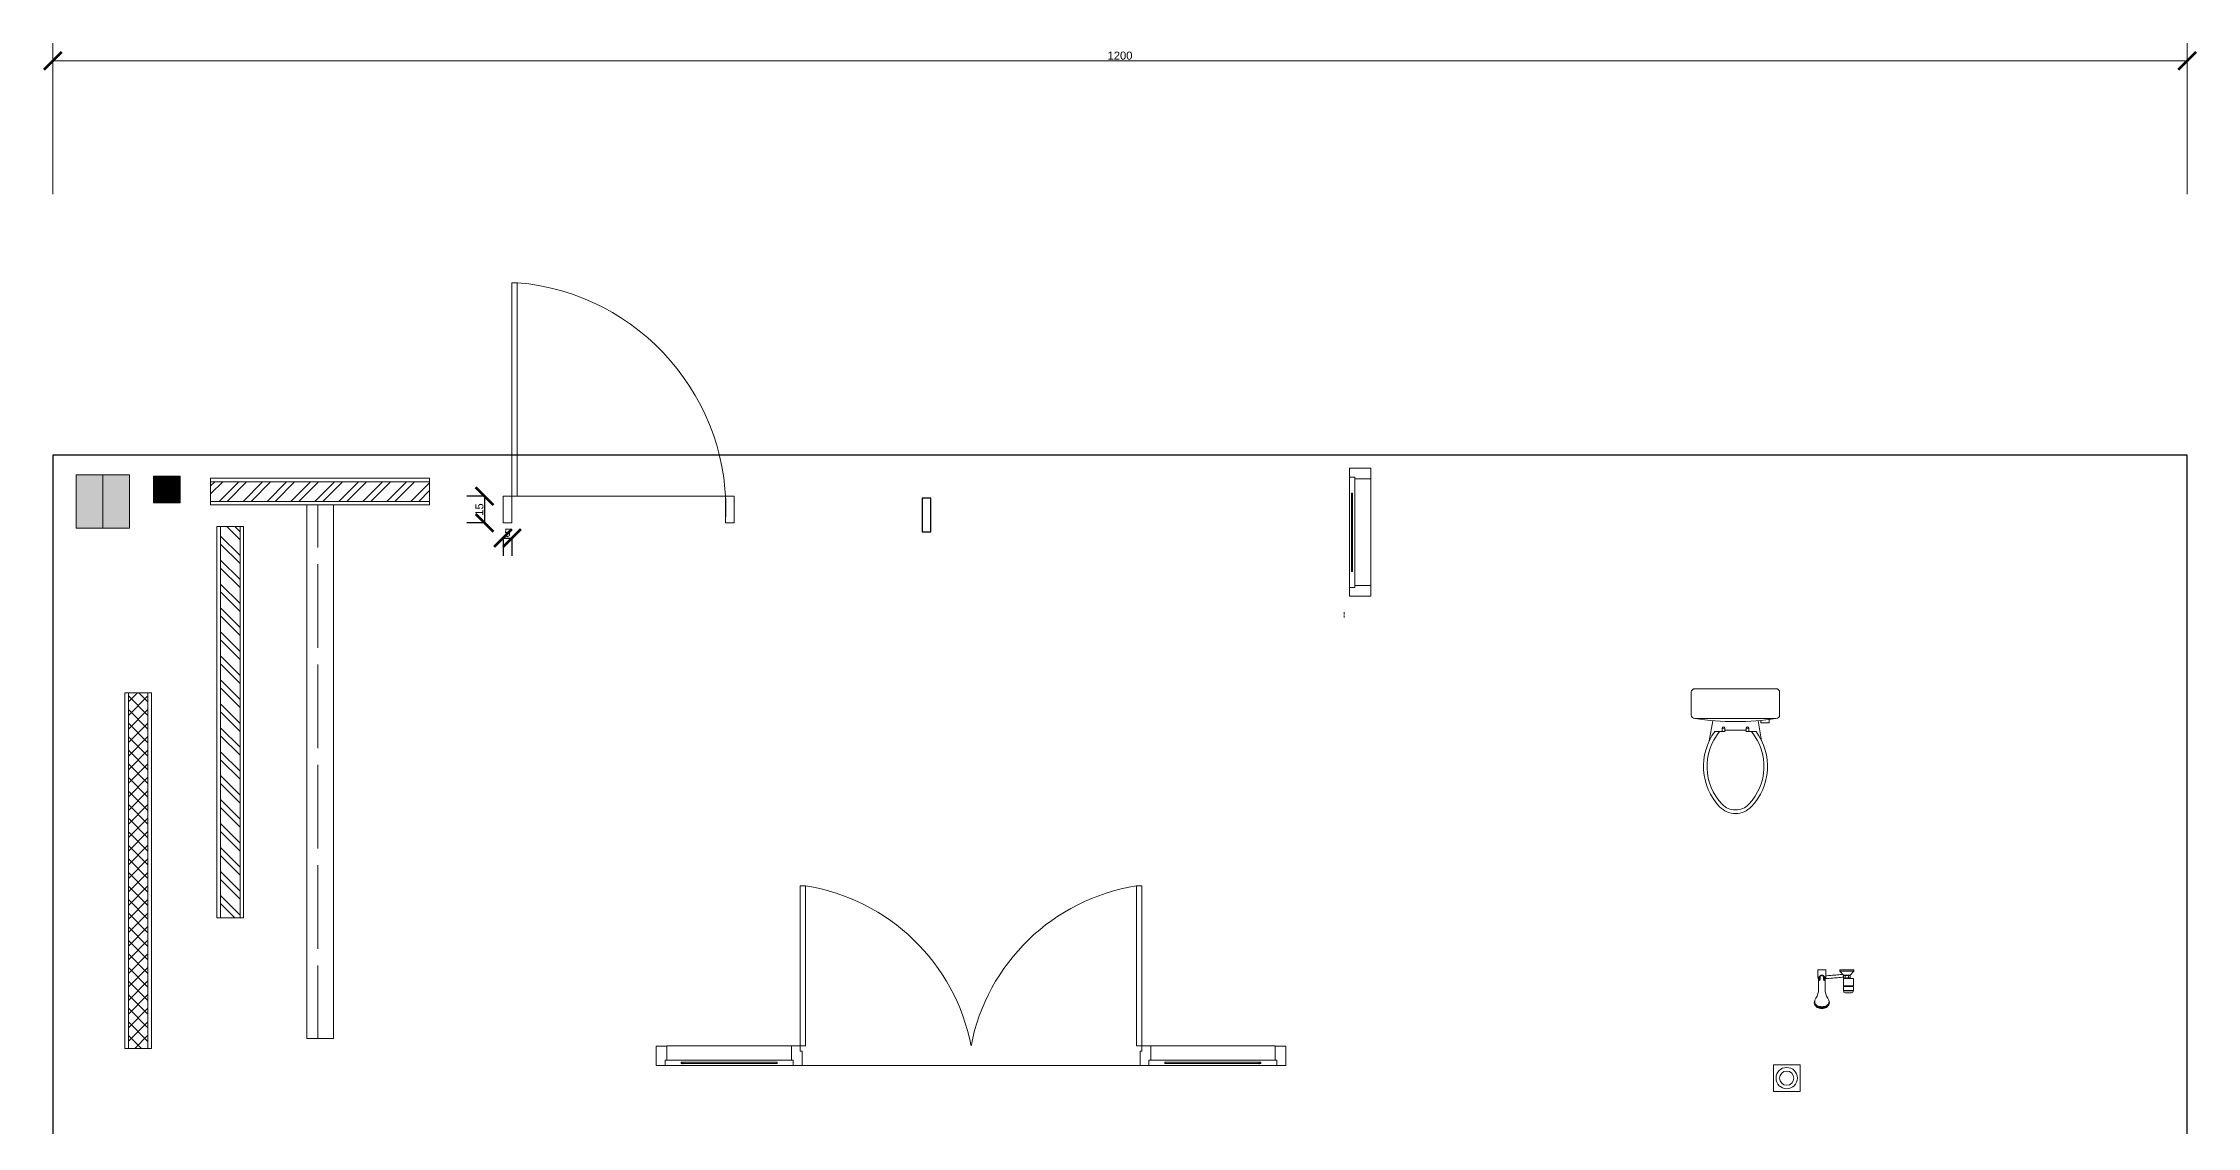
# Model space of a CAD drawing. Header units: millimetres. Extents: x -12161372 to 46643, y -9506984 to 15358.
# Drawn here: x 3883 to 5094, y 4017 to 4626 of the extents above; entities that cross this region are included whole.
import ezdxf

# ---------------------------------------------------------------- set-up
doc = ezdxf.new("R2010")
doc.units = ezdxf.units.MM
doc.linetypes.add('DASHED', pattern=[70, 50, -20])
for name, color, linetype, lineweight in [('arsiran', 202, 'Continuous', 0), ('dinding', 110, 'Continuous', 9), ('interior', 7, 'Continuous', 13), ('jendela', 7, 'Continuous', 15), ('kolom', 150, 'Continuous', 13), ('kusen', 4, 'Continuous', 5), ('pintu', 7, 'Continuous', 13)]:
    doc.layers.add(name, color=color, linetype=linetype, lineweight=lineweight)
doc.layers.add('lahan', color=253, linetype='Continuous', plot=False)
doc.styles.get("Standard").update_dxf_attribs({"font": 'arial.ttf'})
doc.dimstyles.new('ISO-25', dxfattribs={"dimtxt": 4.5, "dimasz": 10, "dimexe": 10, "dimexo": 10, "dimtad": 1, "dimtxsty": 'Standard', "dimblk": 'ARCHTICK', "dimcen": 2.5, "dimclrt": 256, "dimadec": 0, "dimazin": 0, "dimtfac": 1, "dimtmove": 0, "dimatfit": 3, "dimfxl": 75, "dimfxlon": 1, "dimtfillclr": 256, "dimlwd": -1, "dimlwe": -1, "dimarcsym": 0})

# ---------------------------------------------------------------- blocks, each defined once
blk = doc.blocks.new('*U2')
at = {"layer": 'arsiran'}
h = blk.add_hatch(dxfattribs=at)
h.set_pattern_fill('ANSI32', color=256)
h.set_pattern_definition([(45, (-2421.564, -4513.269), (-6.735192, 6.735192), []), (45, (-2417.0735, -4513.269), (-6.735192, 6.735192), [])])
h.paths.add_polyline_path([(0, 5.5), (0, -5.5), (123.1, -5.5), (123.1, 5.5)])
blk.add_lwpolyline([(0, -5.5), (123.1, -5.5), (123.1, 5.5), (0, 5.5)], close=True, dxfattribs=at)
at = {"layer": 'dinding'}
blk.add_lwpolyline([(0, -7.5), (123.1, -7.5), (123.1, 7.5), (0, 7.5)], close=True, dxfattribs=at)
blk = doc.blocks.new('*U3')
at = {"layer": 'arsiran'}
h = blk.add_hatch(dxfattribs=at)
h.set_pattern_fill('ANSI32', color=256)
h.set_pattern_definition([(45, (-2324.681, -4513.269), (-6.735192, 6.735192), []), (45, (-2320.191, -4513.269), (-6.735192, 6.735192), [])])
h.paths.add_polyline_path([(0, 5.5), (0, -5.5), (220, -5.5), (220, 5.5)])
blk.add_lwpolyline([(0, -5.5), (220, -5.5), (220, 5.5), (0, 5.5)], close=True, dxfattribs=at)
at = {"layer": 'dinding'}
blk.add_lwpolyline([(0, -7.5), (220, -7.5), (220, 7.5), (0, 7.5)], close=True, dxfattribs=at)
blk = doc.blocks.new('_ArchTick')
at = {"color": 0, "linetype": 'ByBlock', "const_width": 0.15}
blk.add_lwpolyline([(-0.5, -0.5), (0.5, 0.5)], dxfattribs=at)
blk = doc.blocks.new('*D17')
at = {"layer": 'Defpoints', "color": 0, "transparency": 16777216}
for p in [(5088.4, 4616.4), (3888.4, 4394.8), (5088.4, 4394.8)]:
    blk.add_point(p, dxfattribs=at)
at = {"layer": 'kusen', "color": 0, "transparency": 16777216}
for p, q in [((3888.4, 4541.4), (3888.4, 4626.4)), ((5088.4, 4541.4), (5088.4, 4626.4)), ((3888.4, 4616.4), (5088.4, 4616.4))]:
    blk.add_line(p, q, dxfattribs=at)
at = {"layer": 'kusen', "color": 0, "transparency": 16777216, "xscale": 10, "yscale": 10, "zscale": 10, "rotation": 180}
blk.add_blockref('_ArchTick', (3888.4, 4616.4), dxfattribs=at)
at = {"layer": 'kusen', "color": 0, "transparency": 16777216, "xscale": 10, "yscale": 10, "zscale": 10}
blk.add_blockref('_ArchTick', (5088.4, 4616.4), dxfattribs=at)
at = {"layer": 'kusen', "transparency": 16777216, "insert": (4488.4, 4619.3), "char_height": 4.5, "attachment_point": 5}
blk.add_mtext('1200', dxfattribs=at)
blk = doc.blocks.new('pintu')
at = {"layer": 'kusen'}
blk.add_line((4146.5, 4371.6), (4266.5, 4371.6), dxfattribs=at)
for points in [[(4146.5, 4371.6), (4149.5, 4371.6), (4149.5, 4491.6), (4146.5, 4491.6)], [(4141.5, 4356.6), (4146.5, 4356.6), (4146.5, 4371.6), (4141.5, 4371.6)], [(4266.5, 4356.6), (4271.5, 4356.6), (4271.5, 4371.6), (4266.5, 4371.6)]]:
    blk.add_lwpolyline(points, close=True, dxfattribs=at)
blk.add_arc((4138.8, 4364.1), 128, 356.6396, 85.1892, dxfattribs=at)
blk = doc.blocks.new('*D30')
at = {"layer": 'Defpoints', "color": 0, "transparency": 16777216}
for p in [(4141.5, 4356.6), (4146.5, 4356.6), (4146.5, 4348.1)]:
    blk.add_point(p, dxfattribs=at)
at = {"layer": 'lahan', "color": 0, "transparency": 16777216}
for p, q in [((4141.5, 4348.1), (4141.5, 4338.1)), ((4141.5, 4348.1), (4146.5, 4348.1)), ((4146.5, 4348.1), (4146.5, 4338.1))]:
    blk.add_line(p, q, dxfattribs=at)
at = {"layer": 'lahan', "color": 0, "transparency": 16777216, "xscale": 10, "yscale": 10, "zscale": 10, "rotation": 180}
blk.add_blockref('_ArchTick', (4141.5, 4348.1), dxfattribs=at)
at = {"layer": 'lahan', "color": 0, "transparency": 16777216, "xscale": 10, "yscale": 10, "zscale": 10}
blk.add_blockref('_ArchTick', (4146.5, 4348.1), dxfattribs=at)
at = {"layer": 'lahan', "transparency": 16777216, "insert": (4144, 4351), "char_height": 4.5, "attachment_point": 5}
blk.add_mtext('5', dxfattribs=at)
blk = doc.blocks.new('*D31')
at = {"layer": 'Defpoints', "color": 0, "transparency": 16777216}
for p in [(4141.5, 4371.6), (4131.1, 4356.6), (4141.5, 4356.6)]:
    blk.add_point(p, dxfattribs=at)
at = {"layer": 'lahan', "color": 0, "transparency": 16777216}
for p, q in [((4131.5, 4371.6), (4121.1, 4371.6)), ((4131.1, 4371.6), (4131.1, 4356.6)), ((4131.5, 4356.6), (4121.1, 4356.6))]:
    blk.add_line(p, q, dxfattribs=at)
at = {"layer": 'lahan', "color": 0, "transparency": 16777216, "xscale": 10, "yscale": 10, "zscale": 10}
for p, rotation in [((4131.1, 4371.6), 90), ((4131.1, 4356.6), 270)]:
    blk.add_blockref('_ArchTick', p, dxfattribs=dict(at, rotation=rotation))
at = {"layer": 'lahan', "transparency": 16777216, "insert": (4128.2, 4364.1), "char_height": 4.5, "attachment_point": 5, "rotation": 90}
blk.add_mtext('15', dxfattribs=at)

msp = doc.modelspace()

# ---------------------------------------------------------------- hatches: boundary and pattern name
at = {"layer": 'dinding'}
h = msp.add_hatch(dxfattribs=at)
h.set_pattern_fill('GOST_WOOD', color=202, scale=4.7)
h.set_pattern_definition([(90, (-3181.79, 1409.903), (28.2, -2e-15), [47, -9.4]), (90, (-3172.39, 1400.503), (28.2, -2e-15), [28.2, -7.05, 14.1, -7.05]), (90, (-3162.99, 1386.403), (28.2, -2e-15), [47, -9.4])])
h.paths.add_polyline_path([(4031.092, 4066.692), (4046.092, 4066.692), (4046.092, 4366.692), (4031.092, 4366.692)])
h = msp.add_hatch(dxfattribs=at)
h.set_pattern_fill('ANSI37', color=202, scale=1.7, angle=270)
h.set_pattern_definition([(315, (-250.5055, 9471.109), (3.816609, 3.816609), []), (45, (-250.5055, 9471.109), (-3.816609, 3.816609), [])])
h.paths.add_polyline_path([(3930.854, 4061.039), (3941.854, 4061.039), (3941.854, 4261.039), (3930.854, 4261.039)])
at = {"layer": 'kolom'}
h = msp.add_hatch(color=256, dxfattribs=at)
h.dxf.hatch_style = 1
h.paths.add_polyline_path([(3931.466, 4383.685), (3901.466, 4383.685), (3901.466, 4353.685), (3931.466, 4353.685)])
h = msp.add_hatch(color=256, dxfattribs=at)
h.dxf.hatch_style = 1
h.paths.add_polyline_path([(3959.917, 4382.836), (3944.917, 4382.836), (3944.917, 4367.836), (3959.917, 4367.836)])
at = {"layer": 'pintu'}
h = msp.add_hatch(color=256, dxfattribs=at)
h.dxf.hatch_style = 1
h.paths.add_polyline_path([(4295.645, 4052.715), (4295.645, 4053.315), (4241.645, 4053.315), (4241.645, 4052.715)])
h = msp.add_hatch(color=256, dxfattribs=at)
h.dxf.hatch_style = 1
h.paths.add_polyline_path([(4513.645, 4052.715), (4513.645, 4053.315), (4567.645, 4053.315), (4567.645, 4052.715)])

# ---------------------------------------------------------------- linework, layer by layer
at = {"layer": 'arsiran'}
for points in [[(3930.854, 4261.039), (3930.854, 4061.039)], [(3941.854, 4061.039), (3941.854, 4261.039)]]:
    msp.add_lwpolyline(points, dxfattribs=at)
at = {"layer": 'dinding'}
for points in [[(4031.092, 4066.692), (4046.092, 4066.692), (4046.092, 4366.692), (4031.092, 4366.692)], [(3928.854, 4261.039), (3928.854, 4061.039), (3943.854, 4061.039), (3943.854, 4261.039)]]:
    msp.add_lwpolyline(points, close=True, dxfattribs=at)
at = {"layer": 'interior'}
for p, q in [((4821.682, 4245.401), (4819.757, 4234.059)), ((4847.246, 4245.401), (4849.172, 4234.059))]:
    msp.add_line(p, q, dxfattribs=at)
at = {"layer": 'interior', "lineweight": 0}
for p, q in [((4880.714, 4105.28), (4880.771, 4101.198)), ((4880.714, 4105.28), (4885.327, 4105.28)), ((4881.22, 4100.468), (4881.22, 4094.485)), ((4884.82, 4100.468), (4884.82, 4094.485)), ((4885.327, 4105.28), (4885.27, 4101.198)), ((4893.145, 4104.548), (4893.145, 4105.28)), ((4901.02, 4105.28), (4893.145, 4105.28)), ((4901.02, 4104.548), (4893.145, 4104.548)), ((4893.145, 4104.548), (4895.283, 4102.355)), ((4900.739, 4100.498), (4895.114, 4100.498)), ((4895.114, 4100.498), (4895.114, 4096.223)), ((4895.114, 4096.223), (4900.739, 4096.223)), ((4895.114, 4095.914), (4895.114, 4093.439)), ((4895.114, 4095.914), (4900.739, 4095.914)), ((4895.114, 4093.608), (4900.739, 4093.608)), ((4895.114, 4093.495), (4900.739, 4093.495)), ((4895.114, 4093.439), (4900.739, 4093.439)), ((4895.227, 4101.985), (4895.508, 4102.322)), ((4895.227, 4100.892), (4895.227, 4101.985)), ((4895.227, 4100.892), (4895.508, 4100.555)), ((4898.883, 4102.355), (4895.283, 4102.355)), ((4895.395, 4096.223), (4895.395, 4095.914)), ((4898.658, 4102.322), (4895.508, 4102.322)), ((4898.658, 4100.555), (4895.508, 4100.555)), ((4896.183, 4100.892), (4896.183, 4101.985)), ((4897.983, 4100.892), (4897.983, 4101.985)), ((4898.939, 4101.985), (4898.658, 4102.322)), ((4898.939, 4100.892), (4898.658, 4100.555)), ((4898.77, 4096.223), (4898.77, 4095.914)), ((4901.02, 4104.548), (4898.883, 4102.355)), ((4898.939, 4100.892), (4898.939, 4101.985)), ((4900.739, 4100.498), (4900.739, 4096.223)), ((4900.739, 4095.914), (4900.739, 4093.439)), ((4901.02, 4104.548), (4901.02, 4105.28)), ((4878.802, 4087.045), (4878.802, 4086.61)), ((4879.083, 4087.045), (4879.083, 4087.766)), ((4896.127, 4092.426), (4899.727, 4092.426))]:
    msp.add_line(p, q, dxfattribs=at)
at = {"layer": 'interior', "linetype": 'DASHED', "lineweight": 0}
for p, q in [((4882.064, 4100.014), (4881.811, 4099.332)), ((4882.064, 4101.342), (4882.064, 4100.014)), ((4883.977, 4101.342), (4883.977, 4100.014)), ((4883.977, 4100.014), (4884.23, 4099.332))]:
    msp.add_line(p, q, dxfattribs=at)
at = {"layer": 'interior'}
msp.add_lwpolyline([(4809.62, 4248.611), (4809.62, 4261.384, -0.41421356), (4811.62, 4263.384), (4857.308, 4263.384, -0.41421356), (4859.308, 4261.384), (4859.308, 4248.611, -0.41421356), (4857.308, 4246.611), (4811.62, 4246.611, -0.41421356)], format="xyb", close=True, dxfattribs=at)
for points in [[(4822.924, 4239.27, 0.36578103), (4825.557, 4196.988, 0.20595815), (4834.464, 4193.232, 0.20595815), (4843.371, 4196.988, 0.36578103), (4846.004, 4239.27)], [(4825.462, 4239.27, 0.37975201), (4827.001, 4198.373, 0.20627472), (4834.464, 4195.232, 0.20627472), (4841.928, 4198.373, 0.37975201), (4843.466, 4239.27)]]:
    msp.add_lwpolyline(points, format="xyb", dxfattribs=at)
for points in [[(4822.924, 4239.27), (4828.467, 4239.27), (4828.906, 4239.967), (4840.022, 4239.967), (4840.461, 4239.27), (4846.004, 4239.27)], [(4826.919, 4239.27), (4826.919, 4241.192), (4828.467, 4241.192), (4828.467, 4239.27)], [(4842.009, 4239.27), (4842.009, 4241.192), (4840.461, 4241.192), (4840.461, 4239.27)], [(4848.667, 4245.53), (4848.667, 4244.187), (4853.462, 4244.187), (4853.462, 4246.067)]]:
    msp.add_lwpolyline(points, dxfattribs=at)
at = {"layer": 'interior', "lineweight": 0}
for points in [[(4881.22, 4100.468, -0.10250507), (4881.356, 4101.124, -0.10006428), (4881.748, 4101.686, -0.09679545), (4882.328, 4102.058, -0.09460438), (4883.02, 4102.191, -0.09460438), (4883.713, 4102.058, -0.09679545), (4884.293, 4101.686, -0.10006428), (4884.685, 4101.124, -0.10250507), (4884.82, 4100.468, -0.10250507)], [(4886.937, 4088.024, -0.0026927), (4886.956, 4087.995, -0.1458859), (4887.239, 4087.045, -0.1458859), (4886.956, 4086.095, -0.10716403), (4886.003, 4085.157, -0.07712701), (4884.705, 4084.592, -0.06419184), (4883.02, 4084.375, -0.06419184), (4881.336, 4084.592, -0.07712701), (4880.037, 4085.157, -0.10716403), (4879.085, 4086.095, -0.1458859), (4878.802, 4087.045, -0.1458859)], [(4878.802, 4087.045, -0.1458859), (4879.085, 4087.995, -0.0026927), (4879.104, 4088.024, -0.07712701)], [(4887.239, 4086.61, -0.1458859), (4886.956, 4085.66, -0.10716403), (4886.003, 4084.722, -0.07712701), (4884.705, 4084.157, -0.06419184), (4883.02, 4083.939, -0.06419184), (4881.336, 4084.157, -0.07712701), (4880.037, 4084.722, -0.10716403), (4879.085, 4085.66, -0.1458859), (4878.802, 4086.61, -0.1458859)], [(4883.02, 4084.553, -0.06419184), (4881.448, 4084.756, -0.07712701), (4880.236, 4085.283, -0.10716403), (4879.347, 4086.158, -0.1458859), (4879.083, 4087.045, -0.1458859)], [(4883.02, 4083.482, -0.0644119), (4881.538, 4083.674, -0.07731233), (4880.395, 4084.173, -0.10716908), (4879.557, 4085.001, -0.03832391), (4879.444, 4085.207, -0.14546886)], [(4886.958, 4087.045, -0.1458859), (4886.693, 4086.158, -0.10716403), (4885.805, 4085.283, -0.07712701), (4884.593, 4084.756, -0.06419184), (4883.02, 4084.553, -0.06419184)], [(4886.597, 4085.207, -0.03832391), (4886.484, 4085.001, -0.10716908), (4885.646, 4084.173, -0.07731233), (4884.502, 4083.674, -0.0644119), (4883.02, 4083.482, -0.0644119)]]:
    msp.add_lwpolyline(points, format="xyb", dxfattribs=at)
for points in [[(4885.104, 4100.38), (4885.852, 4100.421), (4887.092, 4100.498), (4888.201, 4100.575), (4889.205, 4100.653), (4890.129, 4100.731), (4890.999, 4100.81), (4891.841, 4100.889), (4892.68, 4100.97), (4893.535, 4101.051), (4894.401, 4101.133), (4895.227, 4101.211)], [(4885.281, 4101.967), (4885.757, 4101.993), (4886.985, 4102.069), (4888.084, 4102.146), (4889.079, 4102.223), (4889.996, 4102.301), (4890.86, 4102.379), (4891.696, 4102.458), (4892.529, 4102.538), (4893.38, 4102.619), (4894.241, 4102.7), (4894.887, 4102.761)]]:
    msp.add_lwpolyline(points, dxfattribs=at)
at = {"layer": 'interior'}
msp.add_lwpolyline([(4855.794, 4051.917), (4870.794, 4051.917), (4870.794, 4036.917), (4855.794, 4036.917)], close=True, dxfattribs=at)
for radius in [6, 4]:
    msp.add_circle((4863.294, 4044.417), radius, dxfattribs=at)
for centre, radius, start, end in [((4834.464, 4394.051), 149.199, 261.19285, 278.80715), ((4827.693, 4241.192), 0.774, 0, 180), ((4841.235, 4241.192), 0.774, 0, 180)]:
    msp.add_arc(centre, radius, start, end, dxfattribs=at)
at = {"layer": 'interior', "lineweight": 0}
for centre, radius, start, end in [((4872.088, 4094.561), 9.133, 325.611459, 359.522776), ((4883.02, 4101.23), 2.25, 180.792678, 216.869898), ((4883.02, 4101.819), 1.069, 195.533077, 206.525352), ((4883.02, 4101.819), 1.069, 333.474648, 344.466923), ((4883.02, 4101.23), 2.25, 323.130102, 359.207322), ((4893.953, 4094.561), 9.133, 180.477224, 214.388541), ((4896.127, 4093.439), 1.013, 180, 270), ((4895.705, 4101.589), 0.621, 39.597753, 140.402247), ((4895.705, 4101.288), 0.621, 219.597753, 320.402247), ((4897.083, 4100.297), 1.912, 61.927513, 118.072487), ((4897.083, 4102.58), 1.912, 241.927513, 298.072487), ((4898.461, 4101.589), 0.621, 39.597753, 140.402247), ((4898.461, 4101.288), 0.621, 219.597753, 320.402247), ((4899.727, 4093.439), 1.013, 270, 0), ((4882.193, 4087.645), 3.112, 145.611459, 177.777185), ((4883.848, 4087.645), 3.112, 2.222815, 34.388541)]:
    msp.add_arc(centre, radius, start, end, dxfattribs=at)
at = {"layer": 'interior', "linetype": 'DASHED', "lineweight": 0}
for centre, radius, start, end in [((4883.02, 4101.23), 2.25, 216.869898, 237.486385), ((4883.02, 4100.822), 1.477, 314.999101, 225.000899), ((4883.02, 4100.822), 1.252, 319.822101, 220.177899), ((4883.02, 4101.23), 2.25, 302.513615, 323.130102)]:
    msp.add_arc(centre, radius, start, end, dxfattribs=at)
at = {"layer": 'jendela'}
for p, q in [((4629.408, 4381.347), (4629.408, 4321.347)), ((4614.408, 4306.347), (4614.408, 4305.147)), ((4614.408, 4304.547), (4614.408, 4303.347))]:
    msp.add_line(p, q, dxfattribs=at)
for points in [[(4617.408, 4382.347), (4617.408, 4320.347), (4620.408, 4320.347), (4620.408, 4382.347)], [(4619.208, 4373.347), (4619.208, 4329.347), (4618.608, 4329.347), (4618.608, 4373.347)]]:
    msp.add_lwpolyline(points, close=True, dxfattribs=at)
at = {"layer": 'kolom'}
for p, q in [((3916.466, 4383.685), (3916.466, 4353.685)), ((3952.417, 4382.836), (3952.417, 4367.836))]:
    msp.add_line(p, q, dxfattribs=at)
for points in [[(3901.466, 4353.685), (3931.466, 4353.685), (3931.466, 4383.685), (3901.466, 4383.685)], [(3944.917, 4367.836), (3959.917, 4367.836), (3959.917, 4382.836), (3944.917, 4382.836)]]:
    msp.add_lwpolyline(points, close=True, dxfattribs=at)
at = {"layer": 'lahan'}
for points in [[(3888.395, 3394.758), (5088.395, 3394.758), (5088.395, 4394.758), (3888.395, 4394.758)], [(4377.114, 4351.531), (4382.114, 4351.531), (4382.114, 4370.531), (4377.114, 4370.531)]]:
    msp.add_lwpolyline(points, close=True, dxfattribs=at)
at = {"layer": 'pintu'}
for p, q in [((4303.645, 4062.497), (4233.645, 4062.497)), ((4505.645, 4062.497), (4575.645, 4062.497)), ((4242.645, 4053.497), (4242.645, 4052.297)), ((4308.645, 4051.514), (4410.645, 4051.514)), ((4500.645, 4051.514), (4410.645, 4051.514)), ((4566.645, 4053.497), (4566.645, 4052.297))]:
    msp.add_line(p, q, dxfattribs=at)
for points in [[(4629.408, 4387.347), (4629.408, 4381.347), (4620.408, 4381.347), (4620.408, 4382.347), (4617.408, 4382.347), (4617.408, 4387.347)], [(4629.408, 4315.347), (4629.408, 4321.347), (4620.408, 4321.347), (4620.408, 4320.347), (4617.408, 4320.347), (4617.408, 4315.347)], [(4308.645, 4062.497), (4311.645, 4062.497), (4311.645, 4152.497), (4308.645, 4152.497)], [(4500.645, 4062.497), (4497.645, 4062.497), (4497.645, 4152.497), (4500.645, 4152.497)], [(4227.656, 4062.48), (4233.656, 4062.48), (4233.645, 4054.515), (4232.645, 4054.515), (4232.645, 4051.515), (4227.645, 4051.515)], [(4581.634, 4062.48), (4575.634, 4062.48), (4575.645, 4054.515), (4576.645, 4054.515), (4576.645, 4051.515), (4581.645, 4051.515)], [(4232.645, 4051.515), (4304.645, 4051.515), (4304.645, 4054.515), (4232.645, 4054.515)], [(4241.645, 4053.315), (4295.645, 4053.315), (4295.645, 4052.715), (4241.645, 4052.715)], [(4576.645, 4051.515), (4504.645, 4051.515), (4504.645, 4054.515), (4576.645, 4054.515)], [(4567.645, 4053.315), (4513.645, 4053.315), (4513.645, 4052.715), (4567.645, 4052.715)]]:
    msp.add_lwpolyline(points, close=True, dxfattribs=at)
for points in [[(4303.645, 4051.515), (4303.645, 4051.514), (4309.645, 4051.514), (4309.645, 4059.497), (4308.645, 4059.497), (4308.645, 4062.497), (4303.645, 4062.497), (4303.645, 4054.515)], [(4505.645, 4051.515), (4505.645, 4051.514), (4499.645, 4051.514), (4499.645, 4059.497), (4500.645, 4059.497), (4500.645, 4062.497), (4505.645, 4062.497), (4505.645, 4054.515)]]:
    msp.add_lwpolyline(points, dxfattribs=at)
for centre, radius, start, end in [((4294.09, 4041.302), 112.572, 10.860865, 81.028196), ((4515.199, 4041.305), 112.57, 98.971422, 169.140076)]:
    msp.add_arc(centre, radius, start, end, dxfattribs=at)

# ---------------------------------------------------------------- block references
at = {"layer": 'dinding'}
msp.add_blockref('*U2', (3977.033, 4374.192), dxfattribs=at)
at = {"layer": 'dinding', "rotation": 270}
msp.add_blockref('*U3', (3988.111, 4354.552), dxfattribs=at)
at = {"layer": 'kusen'}
msp.add_blockref('pintu', (0, 0), dxfattribs=at)

# ---------------------------------------------------------------- dimensions: what is measured, and where the dimension line sits
dim = msp.add_linear_dim(base=(5088.395, 4616.376), p1=(3888.395, 4394.758), p2=(5088.395, 4394.758), dimstyle='ISO-25', dxfattribs=at)
dim.commit()
dim.dimension.update_dxf_attribs({"geometry": '*D17', "text_midpoint": (4488.395, 4619.298)})
at = {"layer": 'lahan'}
dim = msp.add_linear_dim(base=(4131.122, 4356.578), p1=(4141.487, 4371.578), p2=(4141.487, 4356.578), angle=90, dimstyle='ISO-25', dxfattribs=at)
dim.commit()
dim.dimension.update_dxf_attribs({"geometry": '*D31', "text_midpoint": (4128.199, 4364.078)})
dim = msp.add_linear_dim(base=(4146.487, 4348.064), p1=(4141.487, 4356.578), p2=(4146.487, 4356.578), dimstyle='ISO-25', dxfattribs=at)
dim.commit()
dim.dimension.update_dxf_attribs({"geometry": '*D30', "text_midpoint": (4143.987, 4350.977)})

doc.saveas('drawing.dxf')
